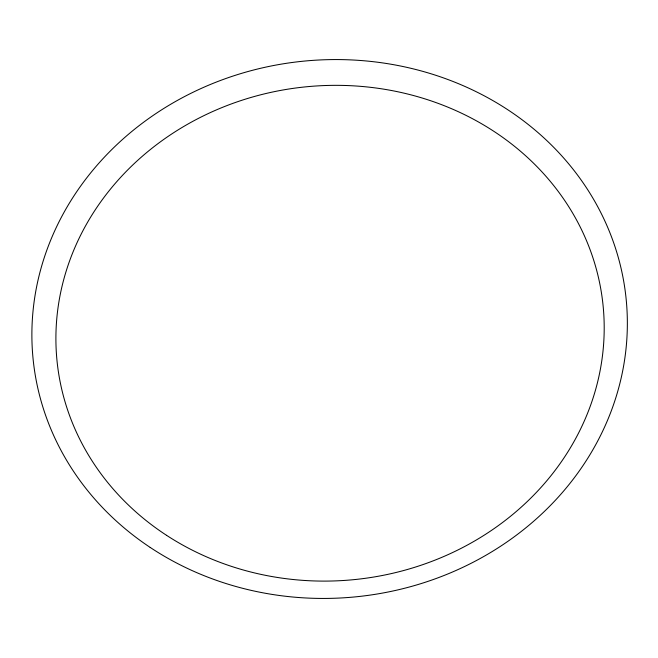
<?xml version="1.0" encoding="UTF-8"?>
<svg xmlns="http://www.w3.org/2000/svg" width="658" height="658" viewBox="0 0 658 658"><rect width="100%" height="100%" fill="white"/><g stroke="black" fill="none" stroke-linecap="round" stroke-linejoin="round"><path stroke-width="0.99" d="M150.189 547.423A298.041 269.106 -6 0 0 625.1 356.406A298.041 269.106 -6 0 0 213.546 83.171A298.041 269.106 -6 0 0 150.189 547.423M166.597 535.349A274.427 247.572 -6 0 0 602.383 356.43A274.427 247.572 -6 0 0 221.178 107.887A274.427 247.572 -6 0 0 166.597 535.349"/></g></svg>
